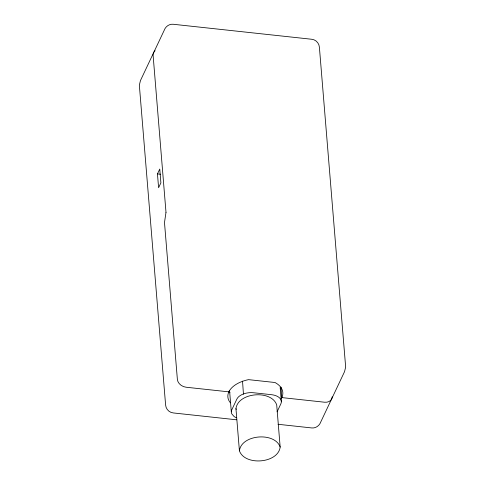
<?xml version="1.0" encoding="UTF-8"?>
<svg xmlns="http://www.w3.org/2000/svg" width="485" height="485" viewBox="0 0 485 485"><rect width="100%" height="100%" fill="white"/><g stroke="black" fill="none" stroke-linecap="round" stroke-linejoin="round"><path stroke-width="0.73" d="M235.959 408.697C237.899 392.292 271.479 389.546 276.705 404.92L280.16 447.037C278.232 463.424 244.798 466.152 239.42 450.814L235.959 408.697L236.231 409.473M239.42 450.814C241.354 434.427 274.789 431.698 280.16 447.037M166.003 212.278L164.494 222.56L177.377 379.434A8.481 6.572 25.3 0 0 186.088 387.224L228.859 391.856M157.461 173.897L159.753 169.053L160.887 182.857L158.595 187.707L157.461 173.897L160.462 174.224M243.452 394.202L242.536 381.137M277.068 411.856L280.851 403.859A13.574 7.833 -4.7 0 0 279.621 397.961L278.657 397.154A13.574 7.833 -4.7 0 0 271.479 394.693L253.558 392.753A13.574 7.833 -4.7 0 0 244.864 393.493L243.264 394.026A13.574 7.833 -4.7 0 0 236.856 399.094L231.818 409.758A13.574 7.833 -4.7 0 0 231.727 413.808L234.006 416.445A13.574 7.833 -4.7 0 0 236.474 417.779M236.644 419.804L173.412 412.953C169.259 412.662 165.834 409.091 165.603 404.951L139.34 85.16L140.462 80.54L165.094 28.439C166.761 25.747 169.877 23.923 173.084 24.25L311.588 39.249C315.741 39.54 319.166 43.117 319.397 47.251L345.659 367.048L344.538 371.668L319.906 423.769C318.239 426.454 315.123 428.279 311.916 427.958L278.038 424.284M280.178 387.521L281.355 401.804M229.581 390.764L231.309 411.813M165.991 212.291L153.114 55.399A8.481 6.572 25.3 0 1 155.103 50.773M281.191 398.755A27.566 15.902 -4.7 0 0 275.025 382.513L248.55 379.646A27.566 15.902 -4.7 0 0 230.417 402.829M332.189 396.797A8.481 6.572 25.3 0 1 324.592 402.223L281.815 397.591L280.954 387.06A27.566 15.902 -4.7 0 1 280.324 388.224M230.005 392.808A27.566 15.902 -4.7 0 1 228.75 391.237"/></g></svg>
